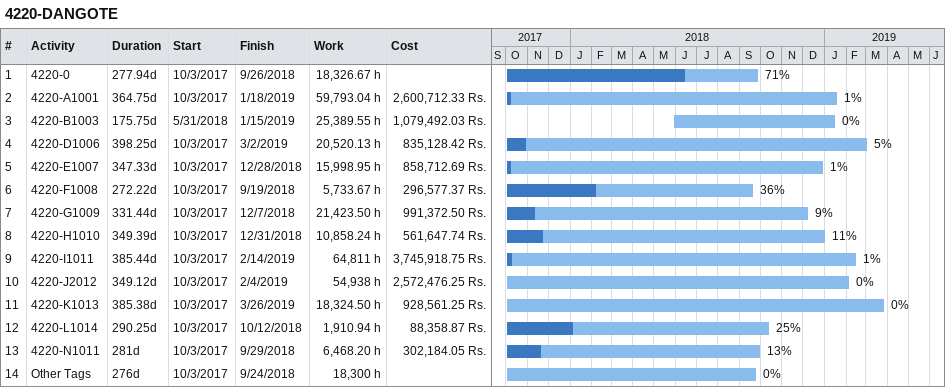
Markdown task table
4220-DANGOTE

| ID | Task | Duration | Start | Finish | % complete | Work (h) | Cost (Rs.) |
|---|---|---|---|---|---|---|---|
| 1 | 4220-0 | 277.94d | 2017-10-03 | 2018-09-26 | 71 | 18326.67 |  |
| 2 | 4220-A1001 | 364.75d | 2017-10-03 | 2019-01-18 | 1 | 59793.04 | 2600712.33 |
| 3 | 4220-B1003 | 175.75d | 2018-05-31 | 2019-01-15 | 0 | 25389.55 | 1079492.03 |
| 4 | 4220-D1006 | 398.25d | 2017-10-03 | 2019-03-02 | 5 | 20520.13 | 835128.42 |
| 5 | 4220-E1007 | 347.33d | 2017-10-03 | 2018-12-28 | 1 | 15998.95 | 858712.69 |
| 6 | 4220-F1008 | 272.22d | 2017-10-03 | 2018-09-19 | 36 | 5733.67 | 296577.37 |
| 7 | 4220-G1009 | 331.44d | 2017-10-03 | 2018-12-07 | 9 | 21423.50 | 991372.50 |
| 8 | 4220-H1010 | 349.39d | 2017-10-03 | 2018-12-31 | 11 | 10858.24 | 561647.74 |
| 9 | 4220-I1011 | 385.44d | 2017-10-03 | 2019-02-14 | 1 | 64811 | 3745918.75 |
| 10 | 4220-J2012 | 349.12d | 2017-10-03 | 2019-02-04 | 0 | 54938 | 2572476.25 |
| 11 | 4220-K1013 | 385.38d | 2017-10-03 | 2019-03-26 | 0 | 18324.50 | 928561.25 |
| 12 | 4220-L1014 | 290.25d | 2017-10-03 | 2018-10-12 | 25 | 1910.94 | 88358.87 |
| 13 | 4220-N1011 | 281d | 2017-10-03 | 2018-09-29 | 13 | 6468.20 | 302184.05 |
| 14 | Other Tags | 276d | 2017-10-03 | 2018-09-24 | 0 | 18300 |  |
